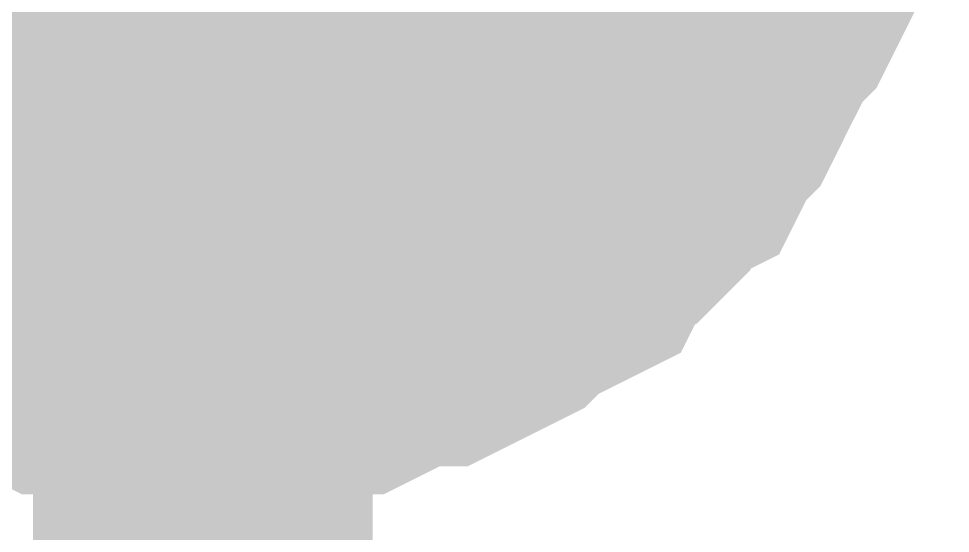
# Model space of a CAD drawing. Header units: inches. Extents: x 0 to 569, y 0 to 432.
# Drawn here: x 154.78 to 155.602, y 131.392 to 131.846 of the extents above; entities that cross this region are included whole.
import ezdxf

# ---------------------------------------------------------------- set-up
doc = ezdxf.new("R2010")
doc.units = ezdxf.units.IN
doc.layers.add('Sheet', color=255, linetype='Continuous')

msp = doc.modelspace()

# ---------------------------------------------------------------- linework, layer by layer
at = {"layer": 'Sheet'}
msp.add_lwpolyline([(154.686, 132.08, 0.508, 0.508, 1), (155.194, 132.08, 0.508, 0.508, 1)], format="xyseb", close=True, dxfattribs=at)
for points in [[(205.74248, 116.83008, 0.29972, 0.29972, 0), (205.74248, 119.37256, 0.29972, 0.29972, 0), (154.94248, 119.37256, 0.29972, 0.29972, 0), (154.94248, 132.07256, 0.29972, 0.29972, 0)], [(155.45098, 131.99814, 0.29972, 0.29972, 0), (155.43857, 131.97334, 0.29972, 0.29972, 0), (155.43857, 131.94854, 0.29972, 0.29972, 0), (155.42617, 131.92373, 0.29972, 0.29972, 0), (155.42617, 131.89893, 0.29972, 0.29972, 0), (155.41377, 131.87412, 0.29972, 0.29972, 0), (155.40137, 131.86172, 0.29972, 0.29972, 0), (155.38896, 131.83691, 0.29972, 0.29972, 0), (155.37656, 131.81211, 0.29972, 0.29972, 0), (155.36416, 131.7873, 0.29972, 0.29972, 0), (155.35176, 131.7749, 0.29972, 0.29972, 0), (155.33936, 131.7501, 0.29972, 0.29972, 0), (155.31455, 131.7377, 0.29972, 0.29972, 0), (155.30215, 131.71289, 0.29972, 0.29972, 0), (155.28975, 131.70049, 0.29972, 0.29972, 0), (155.26494, 131.68809, 0.29972, 0.29972, 0), (155.25254, 131.66328, 0.29972, 0.29972, 0), (155.22773, 131.65088, 0.29972, 0.29972, 0), (155.20293, 131.63848, 0.29972, 0.29972, 0), (155.19053, 131.62607, 0.29972, 0.29972, 0), (155.16572, 131.61367, 0.29972, 0.29972, 0), (155.14092, 131.60127, 0.29972, 0.29972, 0), (155.11611, 131.60127, 0.29972, 0.29972, 0), (155.09131, 131.58887, 0.29972, 0.29972, 0), (155.0665, 131.57646, 0.29972, 0.29972, 0), (155.0417, 131.57646, 0.29972, 0.29972, 0), (155.01689, 131.56406, 0.29972, 0.29972, 0), (154.99209, 131.56406, 0.29972, 0.29972, 0), (154.96729, 131.56406, 0.29972, 0.29972, 0), (154.94248, 131.56406, 0.29972, 0.29972, 0)], [(155.45098, 131.99814, 0.29972, 0.29972, 0), (155.43857, 131.97334, 0.29972, 0.29972, 0), (155.43857, 131.94854, 0.29972, 0.29972, 0), (155.42617, 131.92373, 0.29972, 0.29972, 0), (155.42617, 131.89893, 0.29972, 0.29972, 0), (155.41377, 131.87412, 0.29972, 0.29972, 0), (155.40137, 131.86172, 0.29972, 0.29972, 0), (155.38896, 131.83691, 0.29972, 0.29972, 0), (155.37656, 131.81211, 0.29972, 0.29972, 0), (155.36416, 131.7873, 0.29972, 0.29972, 0), (155.35176, 131.7749, 0.29972, 0.29972, 0), (155.33936, 131.7501, 0.29972, 0.29972, 0), (155.31455, 131.7377, 0.29972, 0.29972, 0), (155.30215, 131.71289, 0.29972, 0.29972, 0), (155.28975, 131.70049, 0.29972, 0.29972, 0), (155.26494, 131.68809, 0.29972, 0.29972, 0), (155.25254, 131.66328, 0.29972, 0.29972, 0), (155.22773, 131.65088, 0.29972, 0.29972, 0), (155.20293, 131.63848, 0.29972, 0.29972, 0), (155.19053, 131.62607, 0.29972, 0.29972, 0), (155.16572, 131.61367, 0.29972, 0.29972, 0), (155.14092, 131.60127, 0.29972, 0.29972, 0), (155.11611, 131.60127, 0.29972, 0.29972, 0), (155.09131, 131.58887, 0.29972, 0.29972, 0), (155.0665, 131.57646, 0.29972, 0.29972, 0), (155.0417, 131.57646, 0.29972, 0.29972, 0), (155.01689, 131.56406, 0.29972, 0.29972, 0), (154.99209, 131.56406, 0.29972, 0.29972, 0), (154.96729, 131.56406, 0.29972, 0.29972, 0), (154.94248, 131.56406, 0.29972, 0.29972, 0)], [(155.45098, 131.99814, 0.29972, 0.29972, 0), (155.43857, 131.97334, 0.29972, 0.29972, 0), (155.43857, 131.94854, 0.29972, 0.29972, 0), (155.42617, 131.92373, 0.29972, 0.29972, 0), (155.42617, 131.89893, 0.29972, 0.29972, 0), (155.41377, 131.87412, 0.29972, 0.29972, 0), (155.40137, 131.86172, 0.29972, 0.29972, 0), (155.38896, 131.83691, 0.29972, 0.29972, 0), (155.37656, 131.81211, 0.29972, 0.29972, 0), (155.36416, 131.7873, 0.29972, 0.29972, 0), (155.35176, 131.7749, 0.29972, 0.29972, 0), (155.33936, 131.7501, 0.29972, 0.29972, 0), (155.31455, 131.7377, 0.29972, 0.29972, 0), (155.30215, 131.71289, 0.29972, 0.29972, 0), (155.28975, 131.70049, 0.29972, 0.29972, 0), (155.26494, 131.68809, 0.29972, 0.29972, 0), (155.25254, 131.66328, 0.29972, 0.29972, 0), (155.22773, 131.65088, 0.29972, 0.29972, 0), (155.20293, 131.63848, 0.29972, 0.29972, 0), (155.19053, 131.62607, 0.29972, 0.29972, 0), (155.16572, 131.61367, 0.29972, 0.29972, 0), (155.14092, 131.60127, 0.29972, 0.29972, 0), (155.11611, 131.60127, 0.29972, 0.29972, 0), (155.09131, 131.58887, 0.29972, 0.29972, 0), (155.0665, 131.57646, 0.29972, 0.29972, 0), (155.0417, 131.57646, 0.29972, 0.29972, 0), (155.01689, 131.56406, 0.29972, 0.29972, 0), (154.99209, 131.56406, 0.29972, 0.29972, 0), (154.96729, 131.56406, 0.29972, 0.29972, 0), (154.94248, 131.56406, 0.29972, 0.29972, 0)], [(155.45098, 131.99814, 0.29972, 0.29972, 0), (155.43857, 131.97334, 0.29972, 0.29972, 0), (155.43857, 131.94854, 0.29972, 0.29972, 0), (155.42617, 131.92373, 0.29972, 0.29972, 0), (155.42617, 131.89893, 0.29972, 0.29972, 0), (155.41377, 131.87412, 0.29972, 0.29972, 0), (155.40137, 131.86172, 0.29972, 0.29972, 0), (155.38896, 131.83691, 0.29972, 0.29972, 0), (155.37656, 131.81211, 0.29972, 0.29972, 0), (155.36416, 131.7873, 0.29972, 0.29972, 0), (155.35176, 131.7749, 0.29972, 0.29972, 0), (155.33936, 131.7501, 0.29972, 0.29972, 0), (155.31455, 131.7377, 0.29972, 0.29972, 0), (155.30215, 131.71289, 0.29972, 0.29972, 0), (155.28975, 131.70049, 0.29972, 0.29972, 0), (155.26494, 131.68809, 0.29972, 0.29972, 0), (155.25254, 131.66328, 0.29972, 0.29972, 0), (155.22773, 131.65088, 0.29972, 0.29972, 0), (155.20293, 131.63848, 0.29972, 0.29972, 0), (155.19053, 131.62607, 0.29972, 0.29972, 0), (155.16572, 131.61367, 0.29972, 0.29972, 0), (155.14092, 131.60127, 0.29972, 0.29972, 0), (155.11611, 131.60127, 0.29972, 0.29972, 0), (155.09131, 131.58887, 0.29972, 0.29972, 0), (155.0665, 131.57646, 0.29972, 0.29972, 0), (155.0417, 131.57646, 0.29972, 0.29972, 0), (155.01689, 131.56406, 0.29972, 0.29972, 0), (154.99209, 131.56406, 0.29972, 0.29972, 0), (154.96729, 131.56406, 0.29972, 0.29972, 0), (154.94248, 131.56406, 0.29972, 0.29972, 0)], [(155.45098, 131.99814, 0.29972, 0.29972, 0), (155.43857, 131.97334, 0.29972, 0.29972, 0), (155.43857, 131.94854, 0.29972, 0.29972, 0), (155.42617, 131.92373, 0.29972, 0.29972, 0), (155.42617, 131.89893, 0.29972, 0.29972, 0), (155.41377, 131.87412, 0.29972, 0.29972, 0), (155.40137, 131.86172, 0.29972, 0.29972, 0), (155.38896, 131.83691, 0.29972, 0.29972, 0), (155.37656, 131.81211, 0.29972, 0.29972, 0), (155.36416, 131.7873, 0.29972, 0.29972, 0), (155.35176, 131.7749, 0.29972, 0.29972, 0), (155.33936, 131.7501, 0.29972, 0.29972, 0), (155.31455, 131.7377, 0.29972, 0.29972, 0), (155.30215, 131.71289, 0.29972, 0.29972, 0), (155.28975, 131.70049, 0.29972, 0.29972, 0), (155.26494, 131.68809, 0.29972, 0.29972, 0), (155.25254, 131.66328, 0.29972, 0.29972, 0), (155.22773, 131.65088, 0.29972, 0.29972, 0), (155.20293, 131.63848, 0.29972, 0.29972, 0), (155.19053, 131.62607, 0.29972, 0.29972, 0), (155.16572, 131.61367, 0.29972, 0.29972, 0), (155.14092, 131.60127, 0.29972, 0.29972, 0), (155.11611, 131.60127, 0.29972, 0.29972, 0), (155.09131, 131.58887, 0.29972, 0.29972, 0), (155.0665, 131.57646, 0.29972, 0.29972, 0), (155.0417, 131.57646, 0.29972, 0.29972, 0), (155.01689, 131.56406, 0.29972, 0.29972, 0), (154.99209, 131.56406, 0.29972, 0.29972, 0), (154.96729, 131.56406, 0.29972, 0.29972, 0), (154.94248, 131.56406, 0.29972, 0.29972, 0)], [(155.45098, 131.99814, 0.29972, 0.29972, 0), (155.43857, 131.97334, 0.29972, 0.29972, 0), (155.43857, 131.94854, 0.29972, 0.29972, 0), (155.42617, 131.92373, 0.29972, 0.29972, 0), (155.42617, 131.89893, 0.29972, 0.29972, 0), (155.41377, 131.87412, 0.29972, 0.29972, 0), (155.40137, 131.86172, 0.29972, 0.29972, 0), (155.38896, 131.83691, 0.29972, 0.29972, 0), (155.37656, 131.81211, 0.29972, 0.29972, 0), (155.36416, 131.7873, 0.29972, 0.29972, 0), (155.35176, 131.7749, 0.29972, 0.29972, 0), (155.33936, 131.7501, 0.29972, 0.29972, 0), (155.31455, 131.7377, 0.29972, 0.29972, 0), (155.30215, 131.71289, 0.29972, 0.29972, 0), (155.28975, 131.70049, 0.29972, 0.29972, 0), (155.26494, 131.68809, 0.29972, 0.29972, 0), (155.25254, 131.66328, 0.29972, 0.29972, 0), (155.22773, 131.65088, 0.29972, 0.29972, 0), (155.20293, 131.63848, 0.29972, 0.29972, 0), (155.19053, 131.62607, 0.29972, 0.29972, 0), (155.16572, 131.61367, 0.29972, 0.29972, 0), (155.14092, 131.60127, 0.29972, 0.29972, 0), (155.11611, 131.60127, 0.29972, 0.29972, 0), (155.09131, 131.58887, 0.29972, 0.29972, 0), (155.0665, 131.57646, 0.29972, 0.29972, 0), (155.0417, 131.57646, 0.29972, 0.29972, 0), (155.01689, 131.56406, 0.29972, 0.29972, 0), (154.99209, 131.56406, 0.29972, 0.29972, 0), (154.96729, 131.56406, 0.29972, 0.29972, 0), (154.94248, 131.56406, 0.29972, 0.29972, 0)], [(155.45098, 131.99814, 0.29972, 0.29972, 0), (155.43857, 131.97334, 0.29972, 0.29972, 0), (155.43857, 131.94854, 0.29972, 0.29972, 0), (155.42617, 131.92373, 0.29972, 0.29972, 0), (155.42617, 131.89893, 0.29972, 0.29972, 0), (155.41377, 131.87412, 0.29972, 0.29972, 0), (155.40137, 131.86172, 0.29972, 0.29972, 0), (155.38896, 131.83691, 0.29972, 0.29972, 0), (155.37656, 131.81211, 0.29972, 0.29972, 0), (155.36416, 131.7873, 0.29972, 0.29972, 0), (155.35176, 131.7749, 0.29972, 0.29972, 0), (155.33936, 131.7501, 0.29972, 0.29972, 0), (155.31455, 131.7377, 0.29972, 0.29972, 0), (155.30215, 131.71289, 0.29972, 0.29972, 0), (155.28975, 131.70049, 0.29972, 0.29972, 0), (155.26494, 131.68809, 0.29972, 0.29972, 0), (155.25254, 131.66328, 0.29972, 0.29972, 0), (155.22773, 131.65088, 0.29972, 0.29972, 0), (155.20293, 131.63848, 0.29972, 0.29972, 0), (155.19053, 131.62607, 0.29972, 0.29972, 0), (155.16572, 131.61367, 0.29972, 0.29972, 0), (155.14092, 131.60127, 0.29972, 0.29972, 0), (155.11611, 131.60127, 0.29972, 0.29972, 0), (155.09131, 131.58887, 0.29972, 0.29972, 0), (155.0665, 131.57646, 0.29972, 0.29972, 0), (155.0417, 131.57646, 0.29972, 0.29972, 0), (155.01689, 131.56406, 0.29972, 0.29972, 0), (154.99209, 131.56406, 0.29972, 0.29972, 0), (154.96729, 131.56406, 0.29972, 0.29972, 0), (154.94248, 131.56406, 0.29972, 0.29972, 0)], [(155.42617, 131.89893, 0.09906, 0.09906, 0), (155.41377, 131.87412, 0.09906, 0.09906, 0), (155.40137, 131.86172, 0.09906, 0.09906, 0), (155.38896, 131.83691, 0.09906, 0.09906, 0), (155.37656, 131.81211, 0.09906, 0.09906, 0), (155.36416, 131.7873, 0.09906, 0.09906, 0), (155.35176, 131.7749, 0.09906, 0.09906, 0), (155.33936, 131.7501, 0.09906, 0.09906, 0), (155.31455, 131.7377, 0.09906, 0.09906, 0), (155.30215, 131.71289, 0.09906, 0.09906, 0), (155.28975, 131.70049, 0.09906, 0.09906, 0), (155.26494, 131.68809, 0.09906, 0.09906, 0), (155.25254, 131.66328, 0.09906, 0.09906, 0), (155.22773, 131.65088, 0.09906, 0.09906, 0), (155.20293, 131.63848, 0.09906, 0.09906, 0), (155.19053, 131.62607, 0.09906, 0.09906, 0), (155.16572, 131.61367, 0.09906, 0.09906, 0), (155.14092, 131.60127, 0.09906, 0.09906, 0), (155.11611, 131.60127, 0.09906, 0.09906, 0), (155.09131, 131.58887, 0.09906, 0.09906, 0), (155.0665, 131.57646, 0.09906, 0.09906, 0), (155.0417, 131.57646, 0.09906, 0.09906, 0), (155.01689, 131.56406, 0.09906, 0.09906, 0), (154.99209, 131.56406, 0.09906, 0.09906, 0), (154.96729, 131.56406, 0.09906, 0.09906, 0), (154.94248, 131.56406, 0.09906, 0.09906, 0)], [(155.42617, 131.89893, 0.09906, 0.09906, 0), (155.41377, 131.87412, 0.09906, 0.09906, 0), (155.40137, 131.86172, 0.09906, 0.09906, 0), (155.38896, 131.83691, 0.09906, 0.09906, 0), (155.37656, 131.81211, 0.09906, 0.09906, 0), (155.36416, 131.7873, 0.09906, 0.09906, 0), (155.35176, 131.7749, 0.09906, 0.09906, 0), (155.33936, 131.7501, 0.09906, 0.09906, 0), (155.31455, 131.7377, 0.09906, 0.09906, 0), (155.30215, 131.71289, 0.09906, 0.09906, 0), (155.28975, 131.70049, 0.09906, 0.09906, 0), (155.26494, 131.68809, 0.09906, 0.09906, 0), (155.25254, 131.66328, 0.09906, 0.09906, 0), (155.22773, 131.65088, 0.09906, 0.09906, 0), (155.20293, 131.63848, 0.09906, 0.09906, 0), (155.19053, 131.62607, 0.09906, 0.09906, 0), (155.16572, 131.61367, 0.09906, 0.09906, 0), (155.14092, 131.60127, 0.09906, 0.09906, 0), (155.11611, 131.60127, 0.09906, 0.09906, 0), (155.09131, 131.58887, 0.09906, 0.09906, 0), (155.0665, 131.57646, 0.09906, 0.09906, 0), (155.0417, 131.57646, 0.09906, 0.09906, 0), (155.01689, 131.56406, 0.09906, 0.09906, 0), (154.99209, 131.56406, 0.09906, 0.09906, 0), (154.96729, 131.56406, 0.09906, 0.09906, 0), (154.94248, 131.56406, 0.09906, 0.09906, 0)], [(155.42617, 131.89893, 0.09906, 0.09906, 0), (155.41377, 131.87412, 0.09906, 0.09906, 0), (155.40137, 131.86172, 0.09906, 0.09906, 0), (155.38896, 131.83691, 0.09906, 0.09906, 0), (155.37656, 131.81211, 0.09906, 0.09906, 0), (155.36416, 131.7873, 0.09906, 0.09906, 0), (155.35176, 131.7749, 0.09906, 0.09906, 0), (155.33936, 131.7501, 0.09906, 0.09906, 0), (155.31455, 131.7377, 0.09906, 0.09906, 0), (155.30215, 131.71289, 0.09906, 0.09906, 0), (155.28975, 131.70049, 0.09906, 0.09906, 0), (155.26494, 131.68809, 0.09906, 0.09906, 0), (155.25254, 131.66328, 0.09906, 0.09906, 0), (155.22773, 131.65088, 0.09906, 0.09906, 0), (155.20293, 131.63848, 0.09906, 0.09906, 0), (155.19053, 131.62607, 0.09906, 0.09906, 0), (155.16572, 131.61367, 0.09906, 0.09906, 0), (155.14092, 131.60127, 0.09906, 0.09906, 0), (155.11611, 131.60127, 0.09906, 0.09906, 0), (155.09131, 131.58887, 0.09906, 0.09906, 0), (155.0665, 131.57646, 0.09906, 0.09906, 0), (155.0417, 131.57646, 0.09906, 0.09906, 0), (155.01689, 131.56406, 0.09906, 0.09906, 0), (154.99209, 131.56406, 0.09906, 0.09906, 0), (154.96729, 131.56406, 0.09906, 0.09906, 0), (154.94248, 131.56406, 0.09906, 0.09906, 0)], [(155.42617, 131.89893, 0.09906, 0.09906, 0), (155.41377, 131.87412, 0.09906, 0.09906, 0), (155.40137, 131.86172, 0.09906, 0.09906, 0), (155.38896, 131.83691, 0.09906, 0.09906, 0), (155.37656, 131.81211, 0.09906, 0.09906, 0), (155.36416, 131.7873, 0.09906, 0.09906, 0), (155.35176, 131.7749, 0.09906, 0.09906, 0), (155.33936, 131.7501, 0.09906, 0.09906, 0), (155.31455, 131.7377, 0.09906, 0.09906, 0), (155.30215, 131.71289, 0.09906, 0.09906, 0), (155.28975, 131.70049, 0.09906, 0.09906, 0), (155.26494, 131.68809, 0.09906, 0.09906, 0), (155.25254, 131.66328, 0.09906, 0.09906, 0), (155.22773, 131.65088, 0.09906, 0.09906, 0), (155.20293, 131.63848, 0.09906, 0.09906, 0), (155.19053, 131.62607, 0.09906, 0.09906, 0), (155.16572, 131.61367, 0.09906, 0.09906, 0), (155.14092, 131.60127, 0.09906, 0.09906, 0), (155.11611, 131.60127, 0.09906, 0.09906, 0), (155.09131, 131.58887, 0.09906, 0.09906, 0), (155.0665, 131.57646, 0.09906, 0.09906, 0), (155.0417, 131.57646, 0.09906, 0.09906, 0), (155.01689, 131.56406, 0.09906, 0.09906, 0), (154.99209, 131.56406, 0.09906, 0.09906, 0), (154.96729, 131.56406, 0.09906, 0.09906, 0), (154.94248, 131.56406, 0.09906, 0.09906, 0)], [(155.42617, 131.89893, 0.09906, 0.09906, 0), (155.41377, 131.87412, 0.09906, 0.09906, 0), (155.40137, 131.86172, 0.09906, 0.09906, 0), (155.38896, 131.83691, 0.09906, 0.09906, 0), (155.37656, 131.81211, 0.09906, 0.09906, 0), (155.36416, 131.7873, 0.09906, 0.09906, 0), (155.35176, 131.7749, 0.09906, 0.09906, 0), (155.33936, 131.7501, 0.09906, 0.09906, 0), (155.31455, 131.7377, 0.09906, 0.09906, 0), (155.30215, 131.71289, 0.09906, 0.09906, 0), (155.28975, 131.70049, 0.09906, 0.09906, 0), (155.26494, 131.68809, 0.09906, 0.09906, 0), (155.25254, 131.66328, 0.09906, 0.09906, 0), (155.22773, 131.65088, 0.09906, 0.09906, 0), (155.20293, 131.63848, 0.09906, 0.09906, 0), (155.19053, 131.62607, 0.09906, 0.09906, 0), (155.16572, 131.61367, 0.09906, 0.09906, 0), (155.14092, 131.60127, 0.09906, 0.09906, 0), (155.11611, 131.60127, 0.09906, 0.09906, 0), (155.09131, 131.58887, 0.09906, 0.09906, 0), (155.0665, 131.57646, 0.09906, 0.09906, 0), (155.0417, 131.57646, 0.09906, 0.09906, 0), (155.01689, 131.56406, 0.09906, 0.09906, 0), (154.99209, 131.56406, 0.09906, 0.09906, 0), (154.96729, 131.56406, 0.09906, 0.09906, 0), (154.94248, 131.56406, 0.09906, 0.09906, 0)], [(155.42617, 131.89893, 0.09906, 0.09906, 0), (155.41377, 131.87412, 0.09906, 0.09906, 0), (155.40137, 131.86172, 0.09906, 0.09906, 0), (155.38896, 131.83691, 0.09906, 0.09906, 0), (155.37656, 131.81211, 0.09906, 0.09906, 0), (155.36416, 131.7873, 0.09906, 0.09906, 0), (155.35176, 131.7749, 0.09906, 0.09906, 0), (155.33936, 131.7501, 0.09906, 0.09906, 0), (155.31455, 131.7377, 0.09906, 0.09906, 0), (155.30215, 131.71289, 0.09906, 0.09906, 0), (155.28975, 131.70049, 0.09906, 0.09906, 0), (155.26494, 131.68809, 0.09906, 0.09906, 0), (155.25254, 131.66328, 0.09906, 0.09906, 0), (155.22773, 131.65088, 0.09906, 0.09906, 0), (155.20293, 131.63848, 0.09906, 0.09906, 0), (155.19053, 131.62607, 0.09906, 0.09906, 0), (155.16572, 131.61367, 0.09906, 0.09906, 0), (155.14092, 131.60127, 0.09906, 0.09906, 0), (155.11611, 131.60127, 0.09906, 0.09906, 0), (155.09131, 131.58887, 0.09906, 0.09906, 0), (155.0665, 131.57646, 0.09906, 0.09906, 0), (155.0417, 131.57646, 0.09906, 0.09906, 0), (155.01689, 131.56406, 0.09906, 0.09906, 0), (154.99209, 131.56406, 0.09906, 0.09906, 0), (154.96729, 131.56406, 0.09906, 0.09906, 0), (154.94248, 131.56406, 0.09906, 0.09906, 0)], [(155.42617, 131.89893, 0.09906, 0.09906, 0), (155.41377, 131.87412, 0.09906, 0.09906, 0), (155.40137, 131.86172, 0.09906, 0.09906, 0), (155.38896, 131.83691, 0.09906, 0.09906, 0), (155.37656, 131.81211, 0.09906, 0.09906, 0), (155.36416, 131.7873, 0.09906, 0.09906, 0), (155.35176, 131.7749, 0.09906, 0.09906, 0), (155.33936, 131.7501, 0.09906, 0.09906, 0), (155.31455, 131.7377, 0.09906, 0.09906, 0), (155.30215, 131.71289, 0.09906, 0.09906, 0), (155.28975, 131.70049, 0.09906, 0.09906, 0), (155.26494, 131.68809, 0.09906, 0.09906, 0), (155.25254, 131.66328, 0.09906, 0.09906, 0), (155.22773, 131.65088, 0.09906, 0.09906, 0), (155.20293, 131.63848, 0.09906, 0.09906, 0), (155.19053, 131.62607, 0.09906, 0.09906, 0), (155.16572, 131.61367, 0.09906, 0.09906, 0), (155.14092, 131.60127, 0.09906, 0.09906, 0), (155.11611, 131.60127, 0.09906, 0.09906, 0), (155.09131, 131.58887, 0.09906, 0.09906, 0), (155.0665, 131.57646, 0.09906, 0.09906, 0), (155.0417, 131.57646, 0.09906, 0.09906, 0), (155.01689, 131.56406, 0.09906, 0.09906, 0), (154.99209, 131.56406, 0.09906, 0.09906, 0), (154.96729, 131.56406, 0.09906, 0.09906, 0), (154.94248, 131.56406, 0.09906, 0.09906, 0)], [(154.94248, 131.56406, 0.29972, 0.29972, 0), (154.91768, 131.56406, 0.29972, 0.29972, 0), (154.89287, 131.56406, 0.29972, 0.29972, 0), (154.86807, 131.56406, 0.29972, 0.29972, 0), (154.84326, 131.57646, 0.29972, 0.29972, 0), (154.81846, 131.57646, 0.29972, 0.29972, 0), (154.79365, 131.58887, 0.29972, 0.29972, 0), (154.76885, 131.60127, 0.29972, 0.29972, 0), (154.74404, 131.60127, 0.29972, 0.29972, 0), (154.73164, 131.61367, 0.29972, 0.29972, 0), (154.70684, 131.62607, 0.29972, 0.29972, 0), (154.68203, 131.63848, 0.29972, 0.29972, 0), (154.65723, 131.65088, 0.29972, 0.29972, 0), (154.64482, 131.66328, 0.29972, 0.29972, 0), (154.62002, 131.68809, 0.29972, 0.29972, 0)], [(154.94248, 131.56406, 0.29972, 0.29972, 0), (154.91768, 131.56406, 0.29972, 0.29972, 0), (154.89287, 131.56406, 0.29972, 0.29972, 0), (154.86807, 131.56406, 0.29972, 0.29972, 0), (154.84326, 131.57646, 0.29972, 0.29972, 0), (154.81846, 131.57646, 0.29972, 0.29972, 0), (154.79365, 131.58887, 0.29972, 0.29972, 0), (154.76885, 131.60127, 0.29972, 0.29972, 0), (154.74404, 131.60127, 0.29972, 0.29972, 0), (154.73164, 131.61367, 0.29972, 0.29972, 0), (154.70684, 131.62607, 0.29972, 0.29972, 0), (154.68203, 131.63848, 0.29972, 0.29972, 0), (154.65723, 131.65088, 0.29972, 0.29972, 0), (154.64482, 131.66328, 0.29972, 0.29972, 0), (154.62002, 131.68809, 0.29972, 0.29972, 0)], [(154.94248, 131.56406, 0.29972, 0.29972, 0), (154.91768, 131.56406, 0.29972, 0.29972, 0), (154.89287, 131.56406, 0.29972, 0.29972, 0), (154.86807, 131.56406, 0.29972, 0.29972, 0), (154.84326, 131.57646, 0.29972, 0.29972, 0), (154.81846, 131.57646, 0.29972, 0.29972, 0), (154.79365, 131.58887, 0.29972, 0.29972, 0), (154.76885, 131.60127, 0.29972, 0.29972, 0), (154.74404, 131.60127, 0.29972, 0.29972, 0), (154.73164, 131.61367, 0.29972, 0.29972, 0), (154.70684, 131.62607, 0.29972, 0.29972, 0), (154.68203, 131.63848, 0.29972, 0.29972, 0), (154.65723, 131.65088, 0.29972, 0.29972, 0), (154.64482, 131.66328, 0.29972, 0.29972, 0), (154.62002, 131.68809, 0.29972, 0.29972, 0)], [(154.94248, 131.56406, 0.29972, 0.29972, 0), (154.91768, 131.56406, 0.29972, 0.29972, 0), (154.89287, 131.56406, 0.29972, 0.29972, 0), (154.86807, 131.56406, 0.29972, 0.29972, 0), (154.84326, 131.57646, 0.29972, 0.29972, 0), (154.81846, 131.57646, 0.29972, 0.29972, 0), (154.79365, 131.58887, 0.29972, 0.29972, 0), (154.76885, 131.60127, 0.29972, 0.29972, 0), (154.74404, 131.60127, 0.29972, 0.29972, 0), (154.73164, 131.61367, 0.29972, 0.29972, 0), (154.70684, 131.62607, 0.29972, 0.29972, 0), (154.68203, 131.63848, 0.29972, 0.29972, 0), (154.65723, 131.65088, 0.29972, 0.29972, 0), (154.64482, 131.66328, 0.29972, 0.29972, 0), (154.62002, 131.68809, 0.29972, 0.29972, 0)], [(154.94248, 131.56406, 0.29972, 0.29972, 0), (154.91768, 131.56406, 0.29972, 0.29972, 0), (154.89287, 131.56406, 0.29972, 0.29972, 0), (154.86807, 131.56406, 0.29972, 0.29972, 0), (154.84326, 131.57646, 0.29972, 0.29972, 0), (154.81846, 131.57646, 0.29972, 0.29972, 0), (154.79365, 131.58887, 0.29972, 0.29972, 0), (154.76885, 131.60127, 0.29972, 0.29972, 0), (154.74404, 131.60127, 0.29972, 0.29972, 0), (154.73164, 131.61367, 0.29972, 0.29972, 0), (154.70684, 131.62607, 0.29972, 0.29972, 0), (154.68203, 131.63848, 0.29972, 0.29972, 0), (154.65723, 131.65088, 0.29972, 0.29972, 0), (154.64482, 131.66328, 0.29972, 0.29972, 0), (154.62002, 131.68809, 0.29972, 0.29972, 0)], [(154.94248, 131.56406, 0.29972, 0.29972, 0), (154.91768, 131.56406, 0.29972, 0.29972, 0), (154.89287, 131.56406, 0.29972, 0.29972, 0), (154.86807, 131.56406, 0.29972, 0.29972, 0), (154.84326, 131.57646, 0.29972, 0.29972, 0), (154.81846, 131.57646, 0.29972, 0.29972, 0), (154.79365, 131.58887, 0.29972, 0.29972, 0), (154.76885, 131.60127, 0.29972, 0.29972, 0), (154.74404, 131.60127, 0.29972, 0.29972, 0), (154.73164, 131.61367, 0.29972, 0.29972, 0), (154.70684, 131.62607, 0.29972, 0.29972, 0), (154.68203, 131.63848, 0.29972, 0.29972, 0), (154.65723, 131.65088, 0.29972, 0.29972, 0), (154.64482, 131.66328, 0.29972, 0.29972, 0), (154.62002, 131.68809, 0.29972, 0.29972, 0)], [(154.94248, 131.56406, 0.29972, 0.29972, 0), (154.91768, 131.56406, 0.29972, 0.29972, 0), (154.89287, 131.56406, 0.29972, 0.29972, 0), (154.86807, 131.56406, 0.29972, 0.29972, 0), (154.84326, 131.57646, 0.29972, 0.29972, 0), (154.81846, 131.57646, 0.29972, 0.29972, 0), (154.79365, 131.58887, 0.29972, 0.29972, 0), (154.76885, 131.60127, 0.29972, 0.29972, 0), (154.74404, 131.60127, 0.29972, 0.29972, 0), (154.73164, 131.61367, 0.29972, 0.29972, 0), (154.70684, 131.62607, 0.29972, 0.29972, 0), (154.68203, 131.63848, 0.29972, 0.29972, 0), (154.65723, 131.65088, 0.29972, 0.29972, 0), (154.64482, 131.66328, 0.29972, 0.29972, 0), (154.62002, 131.68809, 0.29972, 0.29972, 0)], [(154.94248, 131.56406, 0.09906, 0.09906, 0), (154.91768, 131.56406, 0.09906, 0.09906, 0), (154.89287, 131.56406, 0.09906, 0.09906, 0), (154.86807, 131.56406, 0.09906, 0.09906, 0), (154.84326, 131.57646, 0.09906, 0.09906, 0), (154.81846, 131.57646, 0.09906, 0.09906, 0), (154.79365, 131.58887, 0.09906, 0.09906, 0), (154.76885, 131.60127, 0.09906, 0.09906, 0), (154.74404, 131.60127, 0.09906, 0.09906, 0), (154.73164, 131.61367, 0.09906, 0.09906, 0), (154.70684, 131.62607, 0.09906, 0.09906, 0)], [(154.94248, 131.56406, 0.09906, 0.09906, 0), (154.91768, 131.56406, 0.09906, 0.09906, 0), (154.89287, 131.56406, 0.09906, 0.09906, 0), (154.86807, 131.56406, 0.09906, 0.09906, 0), (154.84326, 131.57646, 0.09906, 0.09906, 0), (154.81846, 131.57646, 0.09906, 0.09906, 0), (154.79365, 131.58887, 0.09906, 0.09906, 0), (154.76885, 131.60127, 0.09906, 0.09906, 0), (154.74404, 131.60127, 0.09906, 0.09906, 0), (154.73164, 131.61367, 0.09906, 0.09906, 0), (154.70684, 131.62607, 0.09906, 0.09906, 0)], [(154.94248, 131.56406, 0.09906, 0.09906, 0), (154.91768, 131.56406, 0.09906, 0.09906, 0), (154.89287, 131.56406, 0.09906, 0.09906, 0), (154.86807, 131.56406, 0.09906, 0.09906, 0), (154.84326, 131.57646, 0.09906, 0.09906, 0), (154.81846, 131.57646, 0.09906, 0.09906, 0), (154.79365, 131.58887, 0.09906, 0.09906, 0), (154.76885, 131.60127, 0.09906, 0.09906, 0), (154.74404, 131.60127, 0.09906, 0.09906, 0), (154.73164, 131.61367, 0.09906, 0.09906, 0), (154.70684, 131.62607, 0.09906, 0.09906, 0)], [(154.94248, 131.56406, 0.09906, 0.09906, 0), (154.91768, 131.56406, 0.09906, 0.09906, 0), (154.89287, 131.56406, 0.09906, 0.09906, 0), (154.86807, 131.56406, 0.09906, 0.09906, 0), (154.84326, 131.57646, 0.09906, 0.09906, 0), (154.81846, 131.57646, 0.09906, 0.09906, 0), (154.79365, 131.58887, 0.09906, 0.09906, 0), (154.76885, 131.60127, 0.09906, 0.09906, 0), (154.74404, 131.60127, 0.09906, 0.09906, 0), (154.73164, 131.61367, 0.09906, 0.09906, 0), (154.70684, 131.62607, 0.09906, 0.09906, 0)], [(154.94248, 131.56406, 0.09906, 0.09906, 0), (154.91768, 131.56406, 0.09906, 0.09906, 0), (154.89287, 131.56406, 0.09906, 0.09906, 0), (154.86807, 131.56406, 0.09906, 0.09906, 0), (154.84326, 131.57646, 0.09906, 0.09906, 0), (154.81846, 131.57646, 0.09906, 0.09906, 0), (154.79365, 131.58887, 0.09906, 0.09906, 0), (154.76885, 131.60127, 0.09906, 0.09906, 0), (154.74404, 131.60127, 0.09906, 0.09906, 0), (154.73164, 131.61367, 0.09906, 0.09906, 0), (154.70684, 131.62607, 0.09906, 0.09906, 0)], [(154.94248, 131.56406, 0.09906, 0.09906, 0), (154.91768, 131.56406, 0.09906, 0.09906, 0), (154.89287, 131.56406, 0.09906, 0.09906, 0), (154.86807, 131.56406, 0.09906, 0.09906, 0), (154.84326, 131.57646, 0.09906, 0.09906, 0), (154.81846, 131.57646, 0.09906, 0.09906, 0), (154.79365, 131.58887, 0.09906, 0.09906, 0), (154.76885, 131.60127, 0.09906, 0.09906, 0), (154.74404, 131.60127, 0.09906, 0.09906, 0), (154.73164, 131.61367, 0.09906, 0.09906, 0), (154.70684, 131.62607, 0.09906, 0.09906, 0)], [(154.94248, 131.56406, 0.09906, 0.09906, 0), (154.91768, 131.56406, 0.09906, 0.09906, 0), (154.89287, 131.56406, 0.09906, 0.09906, 0), (154.86807, 131.56406, 0.09906, 0.09906, 0), (154.84326, 131.57646, 0.09906, 0.09906, 0), (154.81846, 131.57646, 0.09906, 0.09906, 0), (154.79365, 131.58887, 0.09906, 0.09906, 0), (154.76885, 131.60127, 0.09906, 0.09906, 0), (154.74404, 131.60127, 0.09906, 0.09906, 0), (154.73164, 131.61367, 0.09906, 0.09906, 0), (154.70684, 131.62607, 0.09906, 0.09906, 0)]]:
    msp.add_lwpolyline(points, format="xyseb", dxfattribs=at)

doc.saveas('drawing.dxf')
